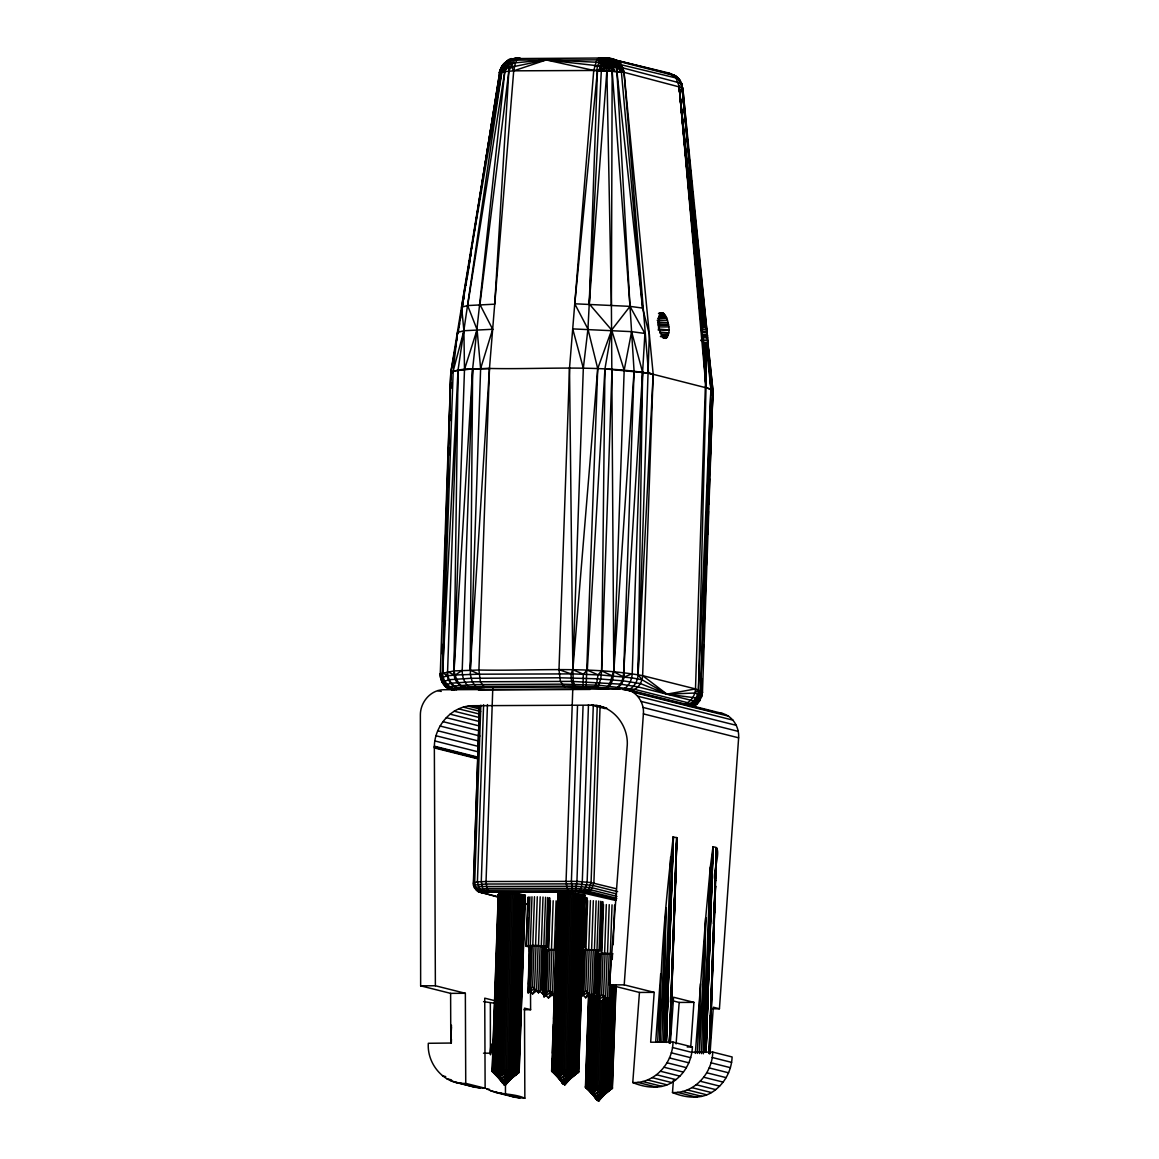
<?xml version="1.0" encoding="UTF-8"?>
<svg xmlns="http://www.w3.org/2000/svg" width="1159" height="1159" viewBox="0 0 1159 1159"><rect width="100%" height="100%" fill="white"/><g stroke="black" fill="none" stroke-linecap="round" stroke-linejoin="round"><path stroke-width="1.5" d="M708.54 355.364L707.642 337.776L682.767 87.852L624.02 72.322L604.143 70.583L603.738 58.008L518.595 58.558C509.974 57.501 500.934 63.644 499.732 72.409L473.901 233.944M494.907 1000.71L484.737 998.16L485.128 1088.243L465.744 1083.375L465.353 993.292L435.378 985.758L434.35 747.917C433.843 726.751 451.155 705.73 473.017 705.715L591.38 705.15C612.966 704.643 629.395 726.345 627.106 746.976L609.475 984.904L639.449 992.437L654.183 992.365L650.663 1042.216L673.002 1042.1L692.387 1046.968C691.909 1059.558 685.896 1071.858 675.929 1079.637C663.687 1089.967 646.708 1088.33 632.771 1082.564L639.449 992.437M605.78 688.649C612.227 686.099 613.198 677.798 613.792 671.742L611.401 304.846L612.169 70.989L609.663 60.138L608.011 58.486L603.738 58.008L598.623 58.167L596.914 59.703L593.741 70.438L569.518 368.113L558.986 669.627L560.42 681.318L564.679 687.07L608.75 688.939M696.617 702.282L699.283 701.224L702.47 692.227L712.944 390.583L708.192 345.15L704.6 345.02M700.065 700.079L696.66 704.397L700.065 700.079L697.341 698.109L666.918 694.154L641.999 679.754L631.655 677.856L601.333 675.016L572.807 673.886L478.986 674.19L470.163 670.148L472.64 368.895L505.715 63.296L512.684 58.863L517.566 58.443L520.42 58.341L517.001 58.573L514.697 60.123L508.859 70.902L479.942 304.527L492.662 329.272L480.623 368.605L470.308 674.306L472.235 681.811L475.885 686.621L484.621 687.461L564.679 687.07M516.755 58.529C508.815 58.167 501.195 63.846 500.123 71.901L450.808 372.3L440.275 673.799C439.406 680.362 446.548 692.169 453.502 688.591C463.18 686.505 473.176 686.78 483.028 686.519L563.086 686.128C574.705 685.418 586.454 687.446 597.827 687.128L600.753 678.971L601.622 670.873L604.94 368.895L611.648 330.011L630.003 306.367L616.907 71.365L614.98 63.281L612.981 60.427L611.387 58.819L606.171 58.153M517.001 58.573L519.478 58.356L516.885 60.094L515.422 62.818L513.712 70.829L489.475 368.461L478.913 670.018L480.362 681.709L484.621 687.461C471.235 689.996 452.894 689.315 454.038 670.916L458.051 370.098L501.861 71.394C502.876 63.31 510.539 57.428 518.624 58.385M659.761 1041.753C659.109 973.343 665.237 905.078 673.205 837.189L676.639 837.566L676.856 838.435L675.103 894.038M632.944 691.445L684.085 704.295C690.706 702.253 695.197 695.733 695.487 688.924L706.584 348.888L704.121 344.426L702.079 335.241L679.102 86.157L675.987 77.957L669.192 73.104L608.243 58.341C616.023 57.037 617.11 67.048 623.02 67.946L681.68 83.419L705.136 324.216L706.266 327.287L702.658 327.446M575.096 687.157L573.27 681.405L572.85 669.728L583.325 368.185L572.705 328.895L631.597 331.648L642.593 372.198L632.206 673.727C631.872 680.072 628.786 686.78 622.731 689.46L627.512 690.228C633.915 687.91 637.769 681.275 638.073 674.668L642.593 372.198L644.911 333.459L630.003 306.367L612.169 70.989L609.141 66.498L607.736 60.007L605.375 58.095M659.819 1041.753L665.976 907.83L663.658 1042.028L670.612 857.066L665.179 1042.202L673.205 837.189L666.266 1042.405L673.451 836.755M713.118 846.765L706.005 1052.386L713.089 846.809L706.005 1052.386L712.93 847.171L704.933 1052.198L710.337 867.048L705.701 917.812L703.354 1053.806L710.337 867.048L712.93 847.171C724.665 844.418 710.235 877.769 715.711 880.579M592.452 994.668L596.045 997.74L597.624 950.308L582.905 949.801M608.345 998.667L611.938 1001.738L612.445 984.788M669.844 1029.308L669.54 1041.97L670.061 1029.351M670.496 1002.173L670.626 996.74M709.888 1026.628L710.148 1015.762M684.085 704.295L686.65 705.02C693.357 703.107 698.153 696.675 698.442 689.764L706.019 387.555L712.944 390.583L711.075 441.043M701.76 689.764L702.209 678.971M455.98 344.368L450.808 372.3L442.202 676.972C444.404 688.2 456.429 691.097 465.961 688.127M517.566 58.443L510.641 60.311L507.83 63.064L508.859 70.902L494.705 304.18L467.642 305.556L461.615 307.178L463.904 330.735L464.498 369.388L454.038 670.916C455.748 677.914 458.384 686.852 466.715 688.069L469.395 686.838L474.9 687.649L475.885 686.621M454.227 690.242C446.316 689.127 439.971 681.84 440.275 673.799L454.038 670.916L478.913 670.018C533.343 671.148 588.7 665.947 642.637 675.639L695.487 688.924L702.47 692.227C700.862 698.732 696.559 704.904 689.706 706.497L688.518 705.744C695.299 703.948 700.326 697.588 700.601 690.59L710.916 389.004L648.533 373.111L604.94 368.895L587.294 670.148L583.296 674.161L583.02 687.359L586.135 686.548L619.761 689.098M661.832 1041.869L665.976 907.83M701.514 1053.647L705.701 917.812L695.313 1053.43M442.159 644.52L441.869 653.531L442.13 648.084M442.897 621.079L443.303 608.461M443.984 586.831L444.505 570.605M445.013 554.379L445.65 534.545M446.099 520.13L446.794 498.5M447.142 487.678L447.939 462.441M448.171 455.226L449.141 424.585M449.257 420.978L450.808 372.3C462.876 367.446 476.668 369.344 489.475 368.461C543.846 369.605 599.304 364.448 653.169 374.111L642.637 675.639C642.347 682.463 637.87 688.968 631.249 691.025L628.757 690.489M451.315 1042.883L451.431 1039.275M469.395 686.838C463.991 683.361 462.137 676.508 462.209 670.409L472.64 368.895L489.475 368.461L470.163 670.148M532.256 945.773L529.257 946.164L528.142 992.857L530.75 989.076L532.256 945.773L545.063 946.686L543.542 947.193M544.498 946.483L543.049 987.743L538.5 992.814L536.559 991.061L538.124 945.831M541.934 989.583L543.441 946.28M545.063 946.686L544.035 996.856L546.642 993.075L548.149 949.772L556.03 949.931M553.002 994.292L554.393 996.812L552.452 995.059L554.016 949.815M586.135 686.548L597.725 368.634L587.946 329.026L574.748 303.788L597.45 70.453C595.204 67.106 602.955 57.617 598.623 58.167M587.584 992.437L581.267 996.682L583.875 992.886L585.367 949.583M596.175 991.568L591.626 996.624L589.685 994.871L591.249 949.641M594.161 687.852L596.856 682.274L598.03 674.828L601.622 670.873L612.039 369.344M595.06 993.408L596.566 950.105M596.784 997.464L597.16 1000.666L599.768 996.885L601.26 953.582L612.459 954.089L612.271 959.507M644.911 333.459L631.597 331.648L624.179 370.199L613.792 671.742C610.619 677.131 611.532 685.911 604.737 688.576L597.827 687.128M612.068 995.552L607.519 1000.623L605.577 998.87L607.142 953.625M610.952 997.392L611.387 984.759M574.748 303.788L630.003 306.367L634.074 371.097L623.672 672.684C623.31 678.681 621.253 685.36 615.791 688.605M641.999 679.754L638.073 674.668L649.33 334.386L642.593 308.077L616.907 71.365L618.08 67.222C616.631 58.269 607.403 57.863 600.449 58.167L602.057 57.964M670.076 1041.622L676.856 838.435L670.018 1043.419M670.105 1041.811L675.769 875.987L675.161 886.765M709.743 1053.401L716.581 848.417L709.772 1053.603L715.509 885.969L714.48 903.948M443.071 621.007L443.332 613.777M444.274 586.7L444.462 581.282M445.418 554.19L445.664 546.976M446.548 521.695L446.794 514.466M447.751 487.388L447.939 481.97M448.881 454.879L449.141 447.664M450.083 420.572L450.272 415.168M451.213 388.077L451.402 382.658M451.445 1025.237L450.808 1043.245L451.402 1027.091M479.493 705.628L473.553 885.128L474.48 887.953L477.827 891.517L498.312 897.211M475.074 886.171L473.611 885.635L473.379 883.172L479.565 706.135M480.869 705.179L474.697 882.202C474.19 890.286 482.695 893.806 489.46 891.995L578.399 891.894L615.806 900.5M483.593 704.817L477.407 881.854L479.406 888.823L484.723 892.169M487.461 704.585L481.275 881.622L482.767 888.62L486.852 892.039M492.792 688.229L486.041 881.521L486.91 888.533L489.46 891.995M524.375 895.878C521.304 892.981 505.353 893.169 498.269 894.444L492.097 1071.206L501.05 1078.58L502.789 1083.143L505.15 1085.215L512.119 1077.783M501.673 1080.014L503.919 1084.534L519.16 1072.263L501.818 1081.115L492.3 1071.495L498.413 894.313M524.781 895.067L518.609 1071.814L516.595 1071.38L501.05 1078.58L492.575 1070.945L498.747 894.183M493.154 1057.211L492.647 1071.64L501.818 1081.115L518.087 1071.669L524.259 894.907M493.72 1040.985L494.285 1024.744M494.85 1008.518L495.487 990.481M495.98 976.052L496.617 958.015M497.182 941.774L497.819 923.737M498.384 907.511L498.269 894.444M499.225 894.067L493.053 1070.829L500.529 1075.653L501.05 1078.58L516.595 1071.38L522.767 894.618M496.501 976.197L496.632 972.589M499.877 893.966L493.705 1070.728L500.529 1075.653L512.046 1070.844L515.625 1071.235L521.796 894.473M500.659 893.879L494.487 1070.626L500.529 1075.653L512.046 1070.844L518.218 894.096M516.842 893.98L510.67 1070.742L500.529 1075.653L495.429 1070.554L501.601 893.792M502.658 893.734L496.487 1070.496L500.311 1073.046L500.529 1075.653L507.758 1070.568L509.236 1070.655L515.407 893.893M503.846 893.69L497.675 1070.438L500.311 1073.046L507.758 1070.568L513.93 893.806M505.121 893.647L498.949 1070.409L500.311 1073.046L506.237 1070.496L512.408 893.748M506.483 893.632L500.311 1073.046L495.429 1070.554L492.097 1071.206L501.05 1078.58L514.538 1071.09L520.71 894.342M507.903 893.647L501.731 1070.394L500.311 1073.046L503.209 1070.409L504.716 1070.452L510.887 893.69M509.381 893.661L503.209 1070.409L495.429 1070.554M519.522 894.212L513.35 1070.974L501.05 1078.58L492.111 1071.351M523.578 894.762L517.407 1071.524L501.818 1081.115L492.3 1071.495M518.638 1060.007L518.957 1050.996M519.84 1025.744L520.087 1018.529M520.971 993.277L521.217 986.063M522.101 960.811L522.347 953.596M523.303 926.534L523.549 919.319M502.745 1081.55L503.919 1084.534L518.681 1072.524L519.377 1052.676M519.812 1040.058L520.507 1020.21M520.956 1007.591L521.709 985.947M522.144 973.314L522.839 953.48M523.274 940.847L524.042 919.203M524.476 906.584L524.853 895.762M494.965 1073.335L502.789 1083.143L519 1072.394L525.128 895.212M525.317 895.356L519.16 1072.263L502.789 1083.143L494.661 1072.089L493.169 1071.785M530.474 947.12L526.128 946.28L527.794 897.327M526.128 946.28L528.518 897.095M527.533 928.533L527.91 917.725M526.809 945.773L528.243 945.599L529.938 896.907M529.779 945.99L528.142 992.857L534.458 988.627M528.518 984.237L529.083 968.084M529.649 951.945L529.257 946.164M528.243 945.599L530.286 945.469L531.981 896.776M529.214 991.104L530.793 945.86M530.286 945.469L532.792 945.425L534.487 896.733M530.75 989.076L532.604 987.004L534.038 945.744M532.792 945.425L535.588 945.454L537.298 896.762M536.559 991.061L534.516 989.062L536.038 945.758M544.049 947.569L548.207 946.758L538.5 945.541L540.21 896.849M538.5 992.814L540.137 945.947M541.325 945.715L543.02 897.023M540.355 991.336L541.948 946.106M543.861 945.932L545.57 897.24M543.687 972.3L542.919 993.929L539.326 990.858M544.122 959.666L544.556 947.048M544.165 979.21L544.353 973.806M548.149 949.772L545.672 949.989L544.035 996.856L551.626 991.771L548.497 990.988L546.642 993.075M545.947 946.193L547.642 897.501M544.136 949.583L546.179 949.467L546.295 945.86M545.107 995.088L546.686 949.858M547.425 946.468L549.134 897.776M547.526 947.265L548.149 929.228M548.787 911.206L549.221 898.573M548.25 947.033L549.917 898.066M546.179 949.467L548.685 949.409L550.38 900.731M549.931 949.728L548.497 990.988L552.452 995.059M548.685 949.409L551.481 949.438L553.191 900.746M550.409 993.046L551.93 949.743M557.218 949.699L554.393 949.54L556.103 900.847M573.705 1074.886L576.269 1072.539L564.665 1084.925L562.303 1082.854L560.565 1078.29L551.626 1071.061L557.928 894.024L573.43 893.517L584.687 895.342M561.927 1081.231L563.433 1084.245L578.66 1071.829L561.333 1080.825L551.814 1071.206L552.249 1058.573M552.437 1053.169L553.451 1024.31M553.64 1018.891L554.582 991.394M554.77 986.439L555.712 958.957M555.9 953.973L556.914 925.114M557.102 919.695L557.928 894.024M555.596 1074.451L562.303 1082.854L578.109 1071.524L561.333 1080.825L552.162 1071.351L558.247 893.893M558.739 893.777L552.568 1070.539L560.043 1075.364L560.565 1078.29L576.095 1071.09L577.602 1071.38L583.774 894.632M559.391 893.676L553.205 1070.438L560.043 1075.364L571.561 1070.568L576.095 1071.09L582.282 894.328M560.174 893.589L554.002 1070.336L560.043 1075.364L571.561 1070.568L577.733 893.806M576.356 893.705L570.185 1070.452L560.043 1075.364L554.944 1070.264L561.115 893.502M562.173 893.444L556.001 1070.206L559.826 1072.756L560.043 1075.364L567.258 1070.279L568.75 1070.365L574.922 893.603M563.346 893.401L557.175 1070.148L559.826 1072.756L567.258 1070.279L573.43 893.517M564.636 893.372L558.464 1070.119L559.826 1072.756L565.751 1070.206L571.923 893.459M572.821 687.852L566.07 881.13L566.939 888.142L569.489 891.604M565.998 893.343L559.826 1072.756L554.944 1070.264L551.612 1070.916L560.565 1078.29L575.139 1070.945L581.311 894.183M567.417 893.357L561.246 1070.105L559.826 1072.756L562.723 1070.119L564.23 1070.163L570.402 893.401M624.179 370.199L611.648 330.011L589.25 303.933L597.45 70.453L614.386 71.148L612.85 63.079L611.213 60.254L606.91 58.211L610.489 58.718L612.981 60.427L620.065 67.454L617.675 61.108L609.04 58.457M568.895 893.372L562.723 1070.119L554.944 1070.264M577.515 705.961L571.401 881.188L572.416 891.633M583.049 706.15L576.936 881.376L575.458 891.735M579.036 893.922L572.865 1070.684L560.565 1078.29L551.626 1071.061M580.224 894.053L574.053 1070.815L560.565 1078.29L551.756 1070.786M588.482 704.658L582.296 881.68L581.021 888.62L578.399 891.894M583.093 894.473L576.921 1071.235L561.333 1080.825L553.35 1071.655M577.776 1070.539L578.022 1063.325M578.906 1038.073L579.152 1030.858M580.108 1003.81L580.355 996.595M581.238 971.343L581.485 964.129M582.369 938.877L582.615 931.662M583.571 904.599L583.759 899.196M581.238 977.472L581.659 964.549M584.281 894.777L578.196 1072.234L563.433 1084.245L562.26 1081.26M555.19 1073.176L562.303 1082.854L578.515 1072.104L584.643 894.922M558.725 1077.392L562.303 1082.854L578.66 1071.829L584.831 895.067M583.528 945.686L583.412 949.279L601.333 950.568L597.175 951.38M582.325 994.915L583.919 949.67M583.325 947.265L584.759 947.091L586.367 897.602M593.307 705.063L587.12 882.1L585.208 888.982L581.05 892.126M584.759 947.091L587.149 897.892M585.918 949.235L587.613 900.543M583.875 992.886L585.73 990.815L587.164 949.554M588.714 949.264L590.424 900.572M597.262 705.57L591.076 882.593L588.642 889.417L583.223 892.401M589.685 994.871L587.642 992.872L589.163 949.569M595.74 1097.356L597.247 1100.369L610.083 1088.663L598.479 1101.05L596.117 1098.978L594.379 1094.415L585.44 1087.171L588.627 995.045M610.88 1088.562L597.247 1100.369L612.474 1087.939L595.147 1096.95L585.628 1087.316L588.844 993.118M613.444 986.208L609.909 1087.2L595.06 1086.229L585.425 1087.041L587.164 1087.765L596.117 1098.978L611.923 1087.649L609.909 1087.2L594.379 1094.415L585.889 1086.78L589.163 992.988M589.598 994.668L586.382 1086.664L593.857 1091.488L594.379 1094.415L608.953 1087.055L612.068 998.131M586.932 1075.001L587.062 1071.394M591.626 949.351L593.336 900.673M600.072 706.106L593.886 883.129L591.076 889.88L584.759 892.691M590.235 994.567L587.019 1086.548L593.857 1091.488L605.375 1086.678L608.461 998.305M591.032 994.48L587.816 1086.461L593.857 1091.488L603.998 1086.577L607.026 1000M591.626 996.624L593.263 949.757M605.65 998.102L602.564 1086.476L593.857 1091.488L588.758 1086.389L591.959 994.393M593.031 994.335L589.815 1086.316L593.64 1088.88L593.857 1091.488L601.072 1086.403L604.158 998.015M594.451 949.525L596.146 900.833M593.48 995.146L595.074 949.916M594.205 994.292L590.989 1086.273L593.64 1088.88L599.565 1086.331L602.593 999.753M595.422 996.059L592.278 1086.244L593.64 1088.88L598.044 1086.273L601.014 1001.506M596.986 949.743L598.696 901.05M596.624 995.943L597.624 950.308M596.827 995.581L593.64 1088.88L588.758 1086.389M596.943 991.974L597.638 972.068M598.087 959.391L598.276 953.973L601.26 953.582M598.797 953.799L597.16 1000.666L603.477 996.436M599.073 950.003L600.768 901.311M598.087 999.652L595.06 1086.229L593.64 1088.88L596.537 1086.244L599.565 999.666M598.218 998.913L599.811 953.669M600.55 950.293L602.26 901.601M601.376 950.844L603.042 901.876M597.262 953.408L601.811 953.234L603.506 904.542M599.768 996.885L601.622 994.799L603.057 953.538M601.811 953.234L604.607 953.249L606.316 904.556M605.577 998.87L603.535 996.87L605.056 953.567M612.879 953.741L607.519 953.35L609.228 904.657M609.156 953.756L607.519 1000.623L606.128 998.102M610.344 953.509L612.039 904.831M609.373 999.145L610.967 953.9M609.764 998.421L606.679 1086.794L594.379 1094.415L585.628 1087.316M610.894 1000.347L607.867 1086.925L594.379 1094.415L585.44 1087.171M613.198 944.715L614.589 905.049M612.517 999.927L612.995 985.164M614.27 986.352L610.735 1087.345L595.147 1096.95L585.976 1087.475M616.052 985.136L612.329 1088.214L597.247 1100.369L611.517 1088.46L615.11 985.657M615.516 984.846L611.517 1088.46M615.878 984.991L612.285 1087.794L596.117 1098.978L590.018 1090.677M676.784 837.885L669.453 1043.216L676.639 837.566M669.453 1043.201L676.726 837.696M702.948 657.254L703.383 644.607M704.092 624.73L704.542 612.082M705.237 592.22L705.759 577.761M706.396 559.696L706.903 545.237M707.541 527.171L708.12 510.916M708.757 492.85L709.265 478.392M709.902 460.326L710.481 444.071M711.047 427.816L711.626 411.546M712.206 395.291L712.944 390.583L708.178 346.918L704.686 346.874M716.508 847.866L709.178 1053.198L716.363 847.548M709.178 1053.183L716.465 847.678M490.547 1053.241L490.808 1046.055M670.467 1018.529L671.264 996.87M671.669 986.048L672.481 964.389M672.814 955.378L673.756 930.112M673.958 924.708L674.973 897.645M702.948 659.138L703.484 644.723M704.078 628.497L704.759 610.474M705.223 597.856L705.961 578.037M706.439 565.418L707.178 545.585M707.569 534.777L708.453 511.336M708.714 504.136L709.656 478.899M709.859 473.495L710.931 444.65M709.859 1037.522L710.67 1015.878M711.075 1005.056L711.945 981.601M712.206 974.386L713.147 949.12M713.35 943.716L714.364 916.639M714.495 913.031L715.509 885.969M699.283 701.224L701.789 696.313L700.601 690.59L712.944 390.583M687.722 705.411L694.777 701.369L699.022 694.299L698.442 689.764L710.916 389.004L708.019 348.222L704.426 348.222L708.019 348.222L708.453 351.785L706.584 348.888L710.916 389.004L707.7 349.018M657.704 1041.68L660.702 973.777L655.719 1041.666M697.356 1053.444L700.442 983.759L699.471 1053.517L705.701 917.812M638.073 674.668L653.169 374.111L624.02 72.322L620.905 64.122L614.111 59.268M527.678 991.394L527.765 989.656M543.571 995.393L543.658 993.654M653.169 374.111L648.533 373.111L624.049 72.611L622.789 67.903L613.937 66.816L601.564 66.193L587.946 329.026L583.325 368.185M702.079 335.241L702.499 326.954L704.455 323.767L706.657 329.475L708.453 351.785L707.41 346.527M673.944 908.337L674.552 897.559M713.364 923.709L713.77 916.523M454.038 670.916L472.64 368.895L453.183 371.039L442.68 672.568C442.332 680.84 448.75 688.185 456.791 689.576L451.546 689.605M642.593 372.198L623.672 672.684L624.411 676.943L621.514 684.259L616.791 688.721M634.074 371.141L613.792 671.742L623.194 676.813M654.183 992.365L624.208 984.846L643.39 713.886C644.534 701.499 634.871 688.779 621.948 688.881L443.578 689.735C430.482 689.938 420.282 702.282 420.369 714.973L420.645 985.831L450.619 993.364L465.353 993.292M670.424 1041.738L673.567 997.247L693.922 1002.361L690.764 1046.852M710.032 1053.502L713.307 1007.229L719.435 1008.765L738.631 737.819C739.355 727.475 733.241 716.769 723.071 713.64L627.845 689.706M692.111 1052.184L712.727 1052.082L732.111 1056.965C731.633 1069.54 725.635 1081.84 715.668 1089.619C703.412 1099.949 686.447 1098.326 672.495 1092.546L673.437 1079.927M676.103 1043.882L679.174 1002.434L672.394 1000.724M589.25 303.933L606.881 70.699L606.534 62.673L604.563 58.051M601.333 58.182L599.131 70.453L513.712 70.829L499.746 72.061L461.181 313.582M441.927 679.464L440.681 677.928L447.2 675.856L447.577 671.612L458.051 370.098L442.68 672.568L447.2 675.856C448.547 682.332 453.806 688.069 460.572 688.736L453.502 688.591M632.771 1082.564C654.603 1083.578 672.713 1063.223 673.002 1042.1M672.495 1092.546C694.328 1093.56 712.437 1073.22 712.727 1052.082M630.003 306.367L642.593 308.077L620.688 64.078L617.848 61.152L604.143 59.833L516.885 60.094C508.714 58.022 499.862 64.382 500.239 72.539M458.471 330.503L457.921 333.893L461.992 308.497M459.007 327.128L459.558 323.738M460.094 320.348L460.63 316.972M464.252 294.299L462.267 306.729L462.89 303.151M464.831 290.75L465.396 287.2M465.961 283.651L471.061 251.691M471.641 248.142L472.206 244.592M472.771 241.043L473.336 237.494M463.484 299.587L464.078 296.023M465.875 285.331L466.483 281.767M467.077 278.203L467.685 274.64M468.279 271.076L468.873 267.497M469.482 263.933L470.076 260.369M470.67 256.805L471.278 253.242M461.615 307.178L501.861 71.394C503.194 65.223 507.396 59.66 513.973 58.718M456.632 340.876L457.283 337.385M701.441 697.124L702.47 692.227L701.659 693.386M602.564 58.211L601.564 66.193L546.208 59.949L515.422 62.818C511.568 63.137 507.309 62.412 503.687 63.919C492.14 87.823 505.092 55.618 512.524 58.892M500.601 71.047C501.804 63.702 509.076 58.718 516.248 58.645M507.83 63.079L504.716 71.105C494.922 74.915 503.499 63.108 507.497 60.819L503.701 64.064L508.337 61.63C502.615 59.819 525.36 57.544 512.408 59.761M463.904 330.735L453.183 371.039L457.486 332.488L463.904 330.735L492.662 329.272M502.18 71.336L505.715 63.296L510.641 60.311M616.327 67.034L613.937 66.816L614.98 63.281L675.987 77.957C683.144 79.334 681.941 88.577 682.796 94.024L681.68 83.434L704.455 323.767L679.102 86.157L706.019 387.396L705.802 347.932M464.498 369.388L477.088 329.649L467.642 305.556L504.831 71.105L512.959 60.181L515.697 58.616M611.648 330.011L597.725 368.634L572.85 669.728L570.967 673.857L571.561 681.376L573.691 687.128M499.761 72.22L501.34 68.048L503.89 65.817M614.386 71.148L611.836 66.657L606.823 66.367L601.564 66.193L599.131 70.453L621.123 71.829L622.789 67.903L620.905 64.122M693.719 706.439L697.414 703.281L693.604 700.949L637.957 686.881L620.384 684.143L571.561 681.376L472.235 681.811L451.315 683.173L444.549 685.215L448.866 689.214L442.057 682.158L449.185 679.696L471.018 678.29L559.551 677.783L597.537 678.783L623.252 680.855L640.405 683.578L666.918 694.154L694.849 693.024L701.311 695.545M699.022 694.299L700.601 690.59M508.975 66.614L501.137 67.874L514.335 66.498L546.208 59.949L593.741 70.438L601.333 70.511L606.534 62.673L608.011 58.486L610.503 58.718M597.45 70.453L604.143 70.583L608.605 62.774L612.85 63.079L614.98 63.281L620.876 71.8L624.049 72.611M529.373 990.061L532.561 993.973L534.936 989.337M546.7 996.175L548.453 997.971L550.829 993.321M583.933 996.001L585.686 997.783L588.062 993.147M599.826 1000L601.579 1001.782L604.752 995.595M503.107 67.063L500.427 71.684C504.744 62.079 503.412 62.195 516.103 58.906L511.467 59.254M600.275 1098.008L598.479 1101.05L605.592 1092.836M682.26 88.635L682.767 87.852L693.039 199.507M678.899 80.217L679.377 79.507L675.132 75.697L666.425 72.684M675.61 77.059L676.045 76.407L671.148 73.741L666.773 73.031L667.483 73.568M671.568 74.958L675.132 75.697L678.392 78.74L681.709 87.012M604.23 66.266L601.564 66.193L606.027 59.906L607.736 60.007L613.937 66.816M513.451 1075.639L505.15 1085.215L508.902 1079.797M600.348 1098.341L598.479 1101.05L603.825 1094.241M510.192 60.08L503.89 64.238L501.34 68.048M505.15 1085.215L511.554 1077.059M567.867 1080.854L564.665 1084.925L571.778 1076.725M502.963 1081.159L503.919 1084.534L511.626 1077.508M578.515 1072.104L563.433 1084.245L571.141 1077.218M694.849 693.024L698.442 689.764M506.237 1070.496L500.529 1075.653L492.575 1070.945M565.751 1070.206L560.043 1075.364L552.075 1070.655L560.565 1078.29L571.561 1070.568M599.565 1086.331L593.857 1091.488L585.889 1086.78M503.919 1084.534L518.203 1072.64L503.919 1084.534L503.383 1081.188M563.433 1084.245L577.066 1072.452M536.791 990.597L532.561 993.973M552.684 994.596L548.453 997.971M589.917 994.408L585.686 997.783M605.809 998.406L601.579 1001.782M518.609 1071.814L502.789 1083.143L498.312 1076.32M693.299 706.758L697.095 704.049M512.046 1070.844L501.05 1078.58L492.242 1071.075M605.375 1086.678L594.379 1094.415L585.57 1086.896M504.252 63.586L508.671 60.529M518.957 1071.974L502.789 1083.143L498.442 1075.451M578.471 1071.684L562.303 1082.854L559.696 1078.232M519.145 1072.118L502.789 1083.143L501.398 1080.101M578.674 1071.974L562.303 1082.854L560.913 1079.811M447.2 675.856L455.313 674.987L462.209 670.409M612.329 1088.214L596.117 1098.978L589.844 1089.417M516.595 1071.38L501.818 1081.115L494.98 1073.248M576.095 1071.09L561.333 1080.825L556.769 1075.581M609.909 1087.2L595.147 1096.95L586.497 1087.62M611.416 1087.504L595.147 1096.95L587.164 1087.765L587.99 1087.924M624.411 676.943L632.206 673.727M617.646 891.662L593.509 885.592L576.805 883.868L486.085 884.027L473.553 885.128L477.769 891.112L483.231 892.358M545.672 949.989L548.279 950.945M501.861 71.394L499.732 72.409L504.831 71.105L503.412 67.019L505.802 66.787M695.487 688.924L666.918 694.154L642.637 675.639M512.264 59.717L516.479 59.066L511.742 59.558M478.435 689.967L590.192 689.431M596.668 951.003L598.189 950.51M511.597 59.471L516.103 58.906M516.755 1072.828L517.551 1072.741M701.644 332.3L706.976 331.778L693.748 203.825M511.67 59.109L516.132 58.674M657.863 318.696L666.729 317.986C668.642 324.172 671.264 333.401 665.846 338.312L664.86 338.298C658.384 332.778 655.994 319.435 661.746 312.93L663.788 313.524L666.729 317.986L658.153 317.914M658.037 325.462L668.54 324.737L658.022 324.419M701.311 329.837L706.657 329.475L701.499 329.315M702.05 336.371L707.454 336.023L705.961 326.215L707.28 334.27L701.876 334.328M455.313 674.987L478.986 674.19M658.776 316.45L665.817 316.088L658.949 315.943M704.701 345.295L708.192 345.15L708.453 351.785L707.888 340.5L700.992 339.891M704.571 347.063L708.178 346.918M702.716 343.18L708.077 342.977L702.832 342.658M657.747 322.97L668.149 322.622L657.631 321.956M702.296 325.52L705.744 325.418L706.266 327.287L701.007 327.113M659.543 314.726L664.817 314.582L659.645 314.466M700.92 340.659L707.888 340.5M662.267 336.907L667.541 336.82L660.384 336.574M663.194 337.863L666.758 337.805L663.136 337.776M510.655 62.919L511.293 66.541L514.335 66.498M661.296 335.284L668.236 335.183L661.108 334.777M659.688 332.923L668.729 332.807L659.862 332.14M658.486 313.582L663.788 313.524L660.297 313.481M657.196 320.304L667.512 320.188M658.211 330.083L668.931 329.982L658.298 329.055M658.225 326.925L668.801 326.881M702.513 337.805L707.642 337.776M420.645 985.831L435.378 985.758M609.475 984.904L624.208 984.846M483.564 1001.637L495.255 1003.317M679.174 1002.434L693.922 1002.361M524.056 1009.721L530.605 1009.692L530.518 989.873M712.886 1008.808L719.435 1008.765M687.229 1046.997L692.387 1046.968M483.52 1053.198L490.402 1053.169L490.344 1003.346M659.181 312.973L662.745 312.959M596.914 59.703L599.435 59.717M611.836 66.657L608.605 62.774L546.208 59.949L513.712 70.829L511.293 66.541M594.364 66.106L597.87 66.121M701.572 331.706L706.976 331.778M598.551 62.441L604.23 62.572M450.619 993.364L450.793 1043.042L428.323 1043.288C426.816 1063.991 444.245 1084.925 465.744 1083.375M455.835 1082.434L475.219 1087.301L485.128 1088.243M489.591 1089.46L486.36 1088.649C498.182 1095.356 512.495 1092.705 524.853 1098.225L524.476 1008.142L530.605 1009.692M495.574 1092.415L514.958 1097.283L524.853 1098.225M600.623 59.732L604.143 59.833L606.635 58.399M599.478 66.15L601.564 66.193M702.151 325.331L705.744 325.418M601.333 70.525L606.881 70.699L611.401 304.846M535.588 945.454L538.5 945.541M551.481 949.438L554.393 949.54M604.607 953.249L607.519 953.35M702.035 335.748L707.454 336.023M606.534 62.673L608.605 62.774M610.981 62.934L612.85 63.079L609.663 60.138L611.213 60.254M612.981 60.427L618.298 63.673L616.516 63.441M618.08 67.208L620.311 67.497L621.123 71.829M612.546 58.979L611.372 58.819L615.907 60.79L620.297 67.497M717.175 712.799L723.071 713.64M615.719 60.761L612.705 58.993L617.675 61.108L622.789 67.903M616.805 898.341L589.207 891.401L576.081 890.04L487.635 890.242L477.769 891.112L483.332 893.183L480.029 892.169L579.341 891.401L587.048 892.358L616.371 899.732M609.156 58.472L665.049 72.481M583.18 946.005L585.483 946.845M461.108 688.649C452.865 687.809 447.258 679.536 447.577 671.612L454.314 675.074M617.848 61.152L675.132 75.697M623.687 689.315L715.451 712.365M633.249 692.213L728.475 716.146M637.798 696.211L733.024 720.145M641.144 701.412L736.371 725.346M643.057 707.454L738.283 731.387M643.39 713.886L738.631 737.819M596.349 705.483L606.736 708.091M591.38 705.15L605.23 708.627M437.769 690.59L441.231 691.459M473.017 705.715L479.942 707.454M468.149 706.092L480.275 709.134M463.339 707.135L480.652 711.496M458.66 708.859L479.449 714.074M454.212 711.206L478.464 717.305M450.069 714.161L479.507 721.55M446.287 717.653L479.174 725.925M442.926 721.637L479.29 730.764M440.072 726.027L479.898 736.037M437.754 730.764L479.304 741.209M436.016 735.762L479.304 746.642M434.886 740.949L478.174 751.829M434.379 746.208L477.667 757.088M434.364 746.773L477.653 757.653M434.35 747.352L477.638 758.232M434.35 747.917L477.638 758.797M616.313 888.765L591.076 882.593L576.936 881.376L486.041 881.521L477.407 881.854L473.379 883.172M616.689 893.966L592.553 887.895L576.617 886.244L481.898 886.505L474.422 887.475L475.871 888.46M616.95 896.385L591.076 889.88L576.371 888.345L486.91 888.533L475.856 889.518L478.971 891.937L499.674 897.138M524.723 903.585L528.171 904.455M524.172 903.716L527.62 904.571M672.481 1047.504L691.865 1052.386M712.206 1057.486L731.59 1062.368M671.293 1052.821L690.677 1057.689M711.018 1062.803L730.402 1067.671M669.453 1057.935L688.837 1062.817M709.192 1067.932L728.576 1072.799M667.019 1062.774L686.403 1067.656M706.758 1072.77L726.142 1077.638M664.02 1067.251L683.404 1072.118M703.745 1077.233L723.129 1082.1M660.514 1071.264L679.898 1076.131M700.239 1081.246L719.623 1086.113M656.545 1074.755L675.929 1079.637M696.284 1084.737L715.668 1089.619M652.213 1077.667L671.597 1082.535M691.952 1087.649L711.336 1092.517M647.591 1079.942L666.976 1084.81M687.316 1089.924L706.7 1094.791M642.738 1081.521L662.122 1086.403M682.477 1091.517L701.861 1096.385M637.769 1082.405L657.153 1087.272M677.508 1092.386L696.892 1097.269M442.492 1075.798L445.722 1076.61M446.635 1078.667L451.474 1079.884M460.746 1083.274L480.13 1088.142M500.471 1093.256L519.855 1098.124M451.097 1080.898L475.219 1087.301M490.837 1090.88L508.598 1095.342M673.06 75.436L676.045 76.407L679.377 79.493L680.637 82.608L679.377 79.507L676.87 77.87M510.221 1095.748L514.958 1097.283M448.055 687.417L445.722 686.65L441.565 679.29M558.986 669.627L570.967 673.857M612.705 58.993L617.675 61.108M583.296 674.161L572.85 669.728L569.518 368.142M587.294 670.148L598.03 674.828M601.622 670.873L612.01 675.769M676.045 76.393L678.392 78.74M448.547 689.054L447.751 687.866L449.098 687.012L453.517 686.027L473.901 684.65L561.637 684.158L598.942 685.244L634.828 689.417L687.678 702.702L694.024 705.701M601.622 994.799L603.535 996.87M585.73 990.815L587.642 992.872M532.604 987.004L534.516 989.062M609.576 998.377L611.938 1001.738M450.808 372.3L451.72 373.633M441.188 675.175L440.275 673.799L442.202 676.972M595.089 996.233L596.045 997.74M541.963 992.423L542.919 993.929L543.049 987.743M606.823 66.382L609.33 70.8L609.141 66.498M593.509 1094.357L596.117 1098.978L612.488 1088.084L596.117 1098.978L594.726 1095.936M620.065 67.468L620.876 71.8L623.759 72.264L623.02 67.946M701.948 332.169L679.102 86.157L703.745 324.1M683.158 97.631L683.868 104.832M684.418 110.235L684.955 115.625M685.491 121.029L686.389 130.025M686.751 133.633L687.461 140.833M687.823 144.426L688.547 151.626M689.083 157.03L691.054 176.82M691.416 180.427L692.14 187.628M692.488 191.221L693.386 200.217M702.108 329.344L679.102 86.157L703.078 325.186M706.454 331.329L707.12 338.138M707.613 343.267L709.627 363.926M709.974 367.403L710.641 374.328M710.974 377.805L711.655 384.745M679.102 86.157L702.499 326.954M693.372 203.1L694.198 212.111M694.531 215.704L696.342 235.523M696.675 239.116L697.501 248.127M697.834 251.72L704.455 323.767M477.088 329.649L480.623 368.605M683.216 99.399L683.709 104.774M684.346 111.959L684.824 117.334M685.621 126.302L685.94 129.895M702.325 337.327L706.019 387.396L704.976 346.425M702.702 339.399L706.019 387.396L704.121 344.426M703.354 342.05L706.019 387.396M505.44 1084.346L505.469 1093.357M709.322 1050.141L709.236 1053.763L709.38 1050.155M673.365 836.812L666.266 1042.405L673.393 836.784M490.837 1044.042L490.46 1054.835L490.851 1044.013"/></g></svg>
